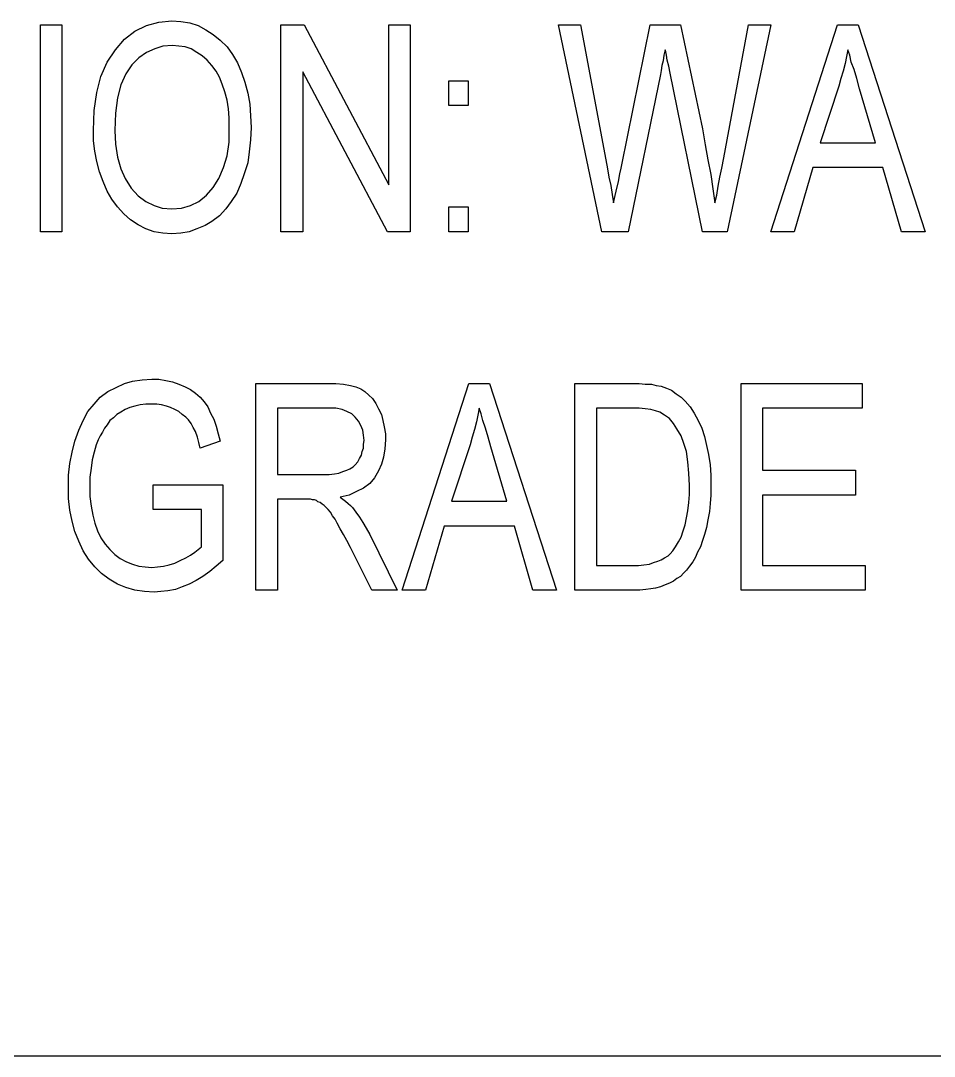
# Model space of a CAD drawing. Header units: metres. Extents: x 13 to 600, y -782 to -15.
# Drawn here: x 168.8 to 248.3, y -781.6 to -691.4 of the extents above; entities that cross this region are included whole.
import ezdxf

# ---------------------------------------------------------------- set-up
doc = ezdxf.new("R2010")
doc.units = ezdxf.units.M

msp = doc.modelspace()

# ---------------------------------------------------------------- linework, layer by layer
for p, q in [((170.46, -709.8), (170.46, -691.8)), ((170.46, -691.8), (172.32, -691.8)), ((172.32, -691.8), (172.32, -709.8)), ((178.68, -692.34), (179.7, -691.86)), ((179.7, -691.86), (180.78, -691.56)), ((180.78, -691.56), (181.92, -691.44)), ((181.92, -691.44), (182.7, -691.5)), ((182.7, -691.5), (183.48, -691.62)), ((183.48, -691.62), (184.2, -691.86)), ((184.2, -691.86), (184.86, -692.22)), ((191.4, -709.8), (191.4, -691.8)), ((191.4, -691.8), (193.44, -691.8)), ((193.44, -691.8), (200.82, -705.72)), ((200.82, -705.72), (200.82, -691.8)), ((200.82, -691.8), (202.68, -691.8)), ((202.68, -691.8), (202.68, -709.8)), ((219.36, -709.8), (215.58, -691.8)), ((215.58, -691.8), (217.5, -691.8)), ((217.5, -691.8), (219.72, -703.56)), ((221.1, -703.98), (223.56, -691.8)), ((223.56, -691.8), (226.2, -691.8)), ((226.2, -691.8), (228.12, -700.86)), ((229.98, -703.38), (232.14, -691.8)), ((234.06, -691.8), (230.28, -709.8)), ((232.14, -691.8), (234.06, -691.8)), ((234.06, -709.8), (239.88, -691.8)), ((239.88, -691.8), (241.68, -691.8)), ((241.68, -691.8), (247.5, -709.8)), ((177.78, -693.06), (178.68, -692.34)), ((184.86, -692.22), (185.52, -692.64)), ((185.52, -692.64), (186.12, -693.12)), ((177, -693.96), (177.78, -693.06)), ((180.42, -693.9), (179.7, -694.2)), ((181.14, -693.66), (180.42, -693.9)), ((181.98, -693.6), (181.14, -693.66)), ((182.52, -693.66), (181.98, -693.6)), ((183.06, -693.72), (182.52, -693.66)), ((183.6, -693.9), (183.06, -693.72)), ((184.08, -694.2), (183.6, -693.9)), ((186.12, -693.12), (186.72, -693.72)), ((186.72, -693.72), (187.2, -694.38)), ((176.28, -695.04), (177, -693.96)), ((179.04, -694.68), (178.44, -695.28)), ((179.7, -694.2), (179.04, -694.68)), ((184.56, -694.5), (184.08, -694.2)), ((184.98, -694.86), (184.56, -694.5)), ((187.2, -694.38), (187.62, -695.1)), ((224.76, -694.44), (224.7, -694.92)), ((224.88, -693.96), (224.76, -694.44)), ((224.94, -694.14), (224.88, -693.96)), ((225, -694.44), (224.94, -694.14)), ((225.06, -694.86), (225, -694.44)), ((240.66, -694.56), (240.54, -695.16)), ((240.78, -693.96), (240.66, -694.56)), ((240.96, -694.44), (240.78, -693.96)), ((241.08, -695.04), (240.96, -694.44)), ((175.74, -696.3), (176.28, -695.04)), ((178.44, -695.28), (177.9, -696.06)), ((185.4, -695.34), (184.98, -694.86)), ((185.76, -695.82), (185.4, -695.34)), ((187.62, -695.1), (187.98, -695.94)), ((224.58, -695.34), (224.52, -695.76)), ((224.7, -694.92), (224.58, -695.34)), ((225.18, -695.4), (225.06, -694.86)), ((225.3, -696), (225.18, -695.4)), ((240.54, -695.16), (240.36, -695.82)), ((241.32, -695.7), (241.08, -695.04)), ((241.56, -696.48), (241.32, -695.7)), ((175.38, -697.68), (175.74, -696.3)), ((177.9, -696.06), (177.48, -697.02)), ((186.06, -696.36), (185.76, -695.82)), ((186.3, -696.96), (186.06, -696.36)), ((187.98, -695.94), (188.28, -696.78)), ((200.7, -709.8), (193.32, -695.88)), ((193.32, -695.88), (193.32, -709.8)), ((224.46, -696.12), (221.64, -709.8)), ((224.52, -695.76), (224.46, -696.12)), ((228.12, -709.8), (225.3, -696)), ((240.18, -696.48), (240, -697.14)), ((240.36, -695.82), (240.18, -696.48)), ((241.8, -697.38), (241.56, -696.48)), ((177.48, -697.02), (177.18, -698.16)), ((186.54, -697.62), (186.3, -696.96)), ((188.28, -696.78), (188.52, -697.74)), ((206.04, -698.82), (206.04, -696.66)), ((206.04, -696.66), (207.72, -696.66)), ((207.72, -696.66), (207.72, -698.82)), ((240, -697.14), (238.38, -702.06)), ((243.18, -702.06), (241.8, -697.38)), ((175.14, -699.24), (175.38, -697.68)), ((177.18, -698.16), (177, -699.48)), ((186.72, -698.34), (186.54, -697.62)), ((186.84, -699.12), (186.72, -698.34)), ((188.52, -697.74), (188.7, -698.7)), ((175.08, -700.98), (175.14, -699.24)), ((186.9, -699.9), (186.84, -699.12)), ((188.7, -698.7), (188.76, -699.72)), ((207.72, -698.82), (206.04, -698.82)), ((177, -699.48), (176.94, -700.98)), ((186.9, -700.74), (186.9, -699.9)), ((188.76, -699.72), (188.82, -700.74)), ((175.08, -701.88), (175.08, -700.98)), ((176.94, -700.98), (177, -702.18)), ((186.9, -702), (186.9, -700.74)), ((188.82, -700.74), (188.76, -701.82)), ((228.12, -700.86), (228.36, -702.24)), ((175.2, -702.78), (175.08, -701.88)), ((186.72, -703.2), (186.9, -702)), ((188.76, -701.82), (188.64, -702.84)), ((175.38, -703.68), (175.2, -702.78)), ((177, -702.18), (177.18, -703.32)), ((188.64, -702.84), (188.52, -703.8)), ((228.36, -702.24), (228.6, -703.56)), ((238.38, -702.06), (243.18, -702.06)), ((175.62, -704.58), (175.38, -703.68)), ((177.18, -703.32), (177.48, -704.34)), ((186.42, -704.22), (186.72, -703.2)), ((188.52, -703.8), (188.22, -704.76)), ((219.72, -703.56), (219.84, -704.34)), ((228.6, -703.56), (228.84, -704.82)), ((229.8, -704.28), (229.98, -703.38)), ((175.92, -705.42), (175.62, -704.58)), ((177.48, -704.34), (177.84, -705.18)), ((186, -705.18), (186.42, -704.22)), ((219.84, -704.34), (219.96, -705.06)), ((220.92, -704.76), (221.04, -704.28)), ((221.04, -704.28), (221.1, -703.98)), ((229.62, -705.06), (229.8, -704.28)), ((237.72, -704.22), (236.1, -709.8)), ((243.84, -704.22), (237.72, -704.22)), ((245.46, -709.8), (243.84, -704.22)), ((176.28, -706.26), (175.92, -705.42)), ((177.84, -705.18), (178.38, -706.02)), ((185.52, -705.96), (186, -705.18)), ((187.92, -705.6), (187.56, -706.44)), ((188.22, -704.76), (187.92, -705.6)), ((219.96, -705.06), (220.14, -705.78)), ((220.62, -706.26), (220.8, -705.42)), ((220.8, -705.42), (220.92, -704.76)), ((228.84, -704.82), (229.02, -706.08)), ((229.5, -705.84), (229.62, -705.06)), ((176.7, -706.98), (176.28, -706.26)), ((178.38, -706.02), (178.98, -706.68)), ((184.92, -706.62), (185.52, -705.96)), ((187.56, -706.44), (187.08, -707.16)), ((220.14, -705.78), (220.26, -706.56)), ((220.38, -707.28), (220.62, -706.26)), ((229.02, -706.08), (229.2, -707.28)), ((229.38, -706.62), (229.5, -705.84)), ((177.18, -707.64), (176.7, -706.98)), ((178.98, -706.68), (179.64, -707.16)), ((179.64, -707.16), (180.36, -707.52)), ((183.54, -707.52), (184.26, -707.16)), ((184.26, -707.16), (184.92, -706.62)), ((187.08, -707.16), (186.6, -707.82)), ((220.26, -706.56), (220.38, -707.28)), ((229.2, -707.28), (229.38, -706.62)), ((177.72, -708.24), (177.18, -707.64)), ((178.32, -708.78), (177.72, -708.24)), ((180.36, -707.52), (181.08, -707.76)), ((181.08, -707.76), (181.92, -707.82)), ((181.92, -707.82), (182.76, -707.76)), ((182.76, -707.76), (183.54, -707.52)), ((186.6, -707.82), (186.06, -708.42)), ((206.04, -709.8), (206.04, -707.64)), ((206.04, -707.64), (207.72, -707.64)), ((207.72, -707.64), (207.72, -709.8)), ((178.98, -709.2), (178.32, -708.78)), ((179.64, -709.56), (178.98, -709.2)), ((185.4, -708.9), (184.8, -709.26)), ((186.06, -708.42), (185.4, -708.9)), ((172.32, -709.8), (170.46, -709.8)), ((180.36, -709.8), (179.64, -709.56)), ((181.14, -709.92), (180.36, -709.8)), ((181.92, -709.98), (181.14, -709.92)), ((182.7, -709.92), (181.92, -709.98)), ((183.42, -709.8), (182.7, -709.92)), ((184.08, -709.56), (183.42, -709.8)), ((184.8, -709.26), (184.08, -709.56)), ((193.32, -709.8), (191.4, -709.8)), ((202.68, -709.8), (200.7, -709.8)), ((207.72, -709.8), (206.04, -709.8)), ((221.64, -709.8), (219.36, -709.8)), ((230.28, -709.8), (228.12, -709.8)), ((236.1, -709.8), (234.06, -709.8)), ((247.5, -709.8), (245.46, -709.8)), ((178.5, -722.82), (179.34, -722.7)), ((179.34, -722.7), (180.18, -722.64)), ((180.18, -722.64), (180.78, -722.64)), ((180.78, -722.64), (181.38, -722.76)), ((181.38, -722.76), (181.98, -722.88)), ((176.34, -723.72), (177.06, -723.36)), ((177.06, -723.36), (177.78, -723)), ((177.78, -723), (178.5, -722.82)), ((181.98, -722.88), (182.52, -723.06)), ((182.52, -723.06), (183.06, -723.3)), ((183.06, -723.3), (183.54, -723.54)), ((183.54, -723.54), (183.96, -723.84)), ((189.24, -741), (189.24, -723)), ((189.24, -723), (195.48, -723)), ((195.48, -723), (196.2, -723)), ((196.2, -723), (196.86, -723.06)), ((196.86, -723.06), (197.46, -723.18)), ((197.46, -723.18), (197.94, -723.3)), ((197.94, -723.3), (198.36, -723.48)), ((198.36, -723.48), (198.72, -723.72)), ((201.96, -741), (207.78, -723)), ((207.78, -723), (209.58, -723)), ((209.58, -723), (215.4, -741)), ((217.02, -741), (217.02, -723)), ((217.02, -723), (221.94, -723)), ((221.94, -723), (222.6, -723)), ((222.6, -723), (223.14, -723.06)), ((223.14, -723.06), (223.68, -723.06)), ((223.68, -723.06), (224.1, -723.18)), ((224.1, -723.18), (224.52, -723.24)), ((224.52, -723.24), (225, -723.42)), ((225, -723.42), (225.42, -723.6)), ((225.42, -723.6), (225.84, -723.9)), ((231.48, -741), (231.48, -723)), ((231.48, -723), (242.04, -723)), ((242.04, -723), (242.04, -725.16)), ((175.14, -724.8), (175.68, -724.2)), ((175.68, -724.2), (176.34, -723.72)), ((183.96, -723.84), (184.38, -724.2)), ((184.38, -724.2), (184.74, -724.62)), ((198.72, -723.72), (199.08, -724.02)), ((199.08, -724.02), (199.38, -724.32)), ((199.38, -724.32), (199.68, -724.74)), ((225.84, -723.9), (226.26, -724.2)), ((226.26, -724.2), (226.62, -724.56)), ((226.62, -724.56), (227.04, -725.04)), ((174.18, -726.24), (174.6, -725.46)), ((174.6, -725.46), (175.14, -724.8)), ((177.84, -725.28), (177.48, -725.52)), ((178.26, -725.1), (177.84, -725.28)), ((178.68, -724.98), (178.26, -725.1)), ((179.16, -724.86), (178.68, -724.98)), ((179.64, -724.8), (179.16, -724.86)), ((180.12, -724.8), (179.64, -724.8)), ((180.6, -724.8), (180.12, -724.8)), ((181.02, -724.86), (180.6, -724.8)), ((181.44, -724.98), (181.02, -724.86)), ((181.8, -725.1), (181.44, -724.98)), ((182.16, -725.28), (181.8, -725.1)), ((182.52, -725.46), (182.16, -725.28)), ((182.82, -725.7), (182.52, -725.46)), ((184.74, -724.62), (185.04, -725.04)), ((185.04, -725.04), (185.28, -725.58)), ((195.6, -725.16), (191.1, -725.16)), ((191.1, -725.16), (191.1, -730.92)), ((196.2, -725.16), (195.6, -725.16)), ((196.74, -725.28), (196.2, -725.16)), ((197.16, -725.46), (196.74, -725.28)), ((197.58, -725.64), (197.16, -725.46)), ((199.68, -724.74), (199.92, -725.22)), ((199.92, -725.22), (200.16, -725.7)), ((208.68, -725.16), (208.56, -725.76)), ((208.86, -725.64), (208.68, -725.16)), ((221.94, -725.16), (218.88, -725.16)), ((218.88, -725.16), (218.88, -738.84)), ((222.6, -725.16), (221.94, -725.16)), ((223.14, -725.22), (222.6, -725.16)), ((223.62, -725.28), (223.14, -725.22)), ((224.04, -725.4), (223.62, -725.28)), ((224.4, -725.52), (224.04, -725.4)), ((227.04, -725.04), (227.4, -725.58)), ((242.04, -725.16), (233.34, -725.16)), ((233.34, -725.16), (233.34, -730.56)), ((173.82, -727.08), (174.18, -726.24)), ((176.52, -726.24), (176.28, -726.6)), ((176.82, -726), (176.52, -726.24)), ((177.12, -725.7), (176.82, -726)), ((177.48, -725.52), (177.12, -725.7)), ((183.12, -725.94), (182.82, -725.7)), ((183.36, -726.18), (183.12, -725.94)), ((183.6, -726.48), (183.36, -726.18)), ((185.28, -725.58), (185.58, -726.12)), ((185.58, -726.12), (185.76, -726.72)), ((197.88, -725.94), (197.58, -725.64)), ((198.18, -726.3), (197.88, -725.94)), ((198.36, -726.66), (198.18, -726.3)), ((200.16, -725.7), (200.28, -726.24)), ((200.28, -726.24), (200.4, -726.78)), ((208.44, -726.36), (208.26, -727.02)), ((208.56, -725.76), (208.44, -726.36)), ((208.98, -726.24), (208.86, -725.64)), ((209.22, -726.9), (208.98, -726.24)), ((224.82, -725.76), (224.4, -725.52)), ((225.24, -726.06), (224.82, -725.76)), ((225.6, -726.48), (225.24, -726.06)), ((227.4, -725.58), (227.76, -726.24)), ((227.76, -726.24), (228.06, -726.9)), ((173.46, -728.04), (173.82, -727.08)), ((175.86, -727.26), (175.68, -727.56)), ((176.04, -726.9), (175.86, -727.26)), ((176.28, -726.6), (176.04, -726.9)), ((183.78, -726.84), (183.6, -726.48)), ((183.96, -727.2), (183.78, -726.84)), ((184.14, -727.68), (183.96, -727.2)), ((185.76, -726.72), (185.94, -727.38)), ((198.54, -727.08), (198.36, -726.66)), ((198.6, -727.5), (198.54, -727.08)), ((200.4, -726.78), (200.52, -727.38)), ((208.26, -727.02), (208.08, -727.68)), ((209.46, -727.68), (209.22, -726.9)), ((225.9, -726.96), (225.6, -726.48)), ((226.26, -727.56), (225.9, -726.96)), ((228.06, -726.9), (228.3, -727.62)), ((173.22, -729), (173.46, -728.04)), ((175.5, -727.92), (175.32, -728.34)), ((175.68, -727.56), (175.5, -727.92)), ((184.26, -728.16), (184.14, -727.68)), ((184.38, -728.64), (184.26, -728.16)), ((186.12, -728.04), (184.38, -728.64)), ((185.94, -727.38), (186.12, -728.04)), ((198.66, -727.98), (198.6, -727.5)), ((198.6, -728.28), (198.66, -727.98)), ((200.52, -727.92), (200.46, -728.7)), ((200.52, -727.38), (200.52, -727.92)), ((208.08, -727.68), (207.9, -728.34)), ((209.7, -728.52), (209.46, -727.68)), ((226.5, -728.22), (226.26, -727.56)), ((228.3, -727.62), (228.48, -728.4)), ((173.04, -729.96), (173.22, -729)), ((175.14, -729), (174.96, -729.66)), ((175.32, -728.34), (175.14, -729)), ((198.42, -729.24), (198.48, -728.94)), ((198.48, -728.94), (198.6, -728.64)), ((198.6, -728.64), (198.6, -728.28)), ((200.46, -728.7), (200.34, -729.42)), ((207.9, -728.34), (206.28, -733.26)), ((211.08, -733.26), (209.7, -728.52)), ((226.74, -728.94), (226.5, -728.22)), ((226.86, -729.84), (226.74, -728.94)), ((228.48, -728.4), (228.66, -729.18)), ((172.92, -730.98), (173.04, -729.96)), ((174.96, -729.66), (174.9, -730.38)), ((197.88, -730.08), (198.12, -729.84)), ((198.12, -729.84), (198.24, -729.54)), ((198.24, -729.54), (198.42, -729.24)), ((200.34, -729.42), (200.16, -730.02)), ((226.92, -730.8), (226.86, -729.84)), ((228.66, -729.18), (228.78, -730.08)), ((174.9, -730.38), (174.78, -731.16)), ((195.6, -730.92), (196.08, -730.86)), ((196.08, -730.86), (196.44, -730.8)), ((196.44, -730.8), (196.8, -730.68)), ((196.8, -730.68), (197.16, -730.56)), ((197.16, -730.56), (197.4, -730.44)), ((197.4, -730.44), (197.7, -730.26)), ((197.7, -730.26), (197.88, -730.08)), ((199.92, -730.62), (199.56, -731.22)), ((200.16, -730.02), (199.92, -730.62)), ((226.98, -731.88), (226.92, -730.8)), ((228.78, -730.08), (228.84, -730.98)), ((233.34, -730.56), (241.44, -730.56)), ((241.44, -730.56), (241.44, -732.72)), ((172.92, -732), (172.92, -730.98)), ((174.78, -731.16), (174.78, -731.88)), ((191.1, -730.92), (195.12, -730.92)), ((195.12, -730.92), (195.6, -730.92)), ((199.14, -731.7), (198.6, -732.12)), ((199.56, -731.22), (199.14, -731.7)), ((228.84, -730.98), (228.84, -731.88)), ((172.92, -733.02), (172.92, -732)), ((174.78, -731.88), (174.78, -732.84)), ((180.3, -733.98), (180.3, -731.82)), ((180.3, -731.82), (186.36, -731.82)), ((186.36, -731.82), (186.36, -738.42)), ((198, -732.42), (197.34, -732.72)), ((198.6, -732.12), (198, -732.42)), ((226.92, -733.38), (226.98, -732.66)), ((226.98, -732.66), (226.98, -731.88)), ((228.84, -731.88), (228.84, -732.72)), ((173.04, -734.04), (172.92, -733.02)), ((174.78, -732.84), (174.9, -733.68)), ((193.26, -733.08), (191.1, -733.08)), ((191.1, -733.08), (191.1, -741)), ((193.56, -733.08), (193.26, -733.08)), ((193.8, -733.08), (193.56, -733.08)), ((193.98, -733.08), (193.8, -733.08)), ((194.16, -733.14), (193.98, -733.08)), ((194.34, -733.14), (194.16, -733.14)), ((194.52, -733.2), (194.34, -733.14)), ((194.64, -733.32), (194.52, -733.2)), ((194.82, -733.38), (194.64, -733.32)), ((195, -733.5), (194.82, -733.38)), ((195.18, -733.62), (195, -733.5)), ((197.34, -732.72), (196.56, -732.9)), ((196.56, -732.9), (196.8, -733.08)), ((196.8, -733.08), (197.04, -733.26)), ((197.04, -733.26), (197.28, -733.44)), ((197.28, -733.44), (197.46, -733.62)), ((206.28, -733.26), (211.08, -733.26)), ((226.86, -734.1), (226.92, -733.38)), ((228.78, -733.44), (228.72, -734.16)), ((228.84, -732.72), (228.78, -733.44)), ((241.44, -732.72), (233.34, -732.72)), ((233.34, -732.72), (233.34, -738.84)), ((173.22, -735), (173.04, -734.04)), ((174.9, -733.68), (175.02, -734.46)), ((175.02, -734.46), (175.2, -735.18)), ((184.5, -733.98), (180.3, -733.98)), ((184.5, -737.22), (184.5, -733.98)), ((195.36, -733.8), (195.18, -733.62)), ((195.54, -733.98), (195.36, -733.8)), ((195.72, -734.22), (195.54, -733.98)), ((195.9, -734.52), (195.72, -734.22)), ((197.46, -733.62), (197.64, -733.8)), ((197.64, -733.8), (197.94, -734.22)), ((197.94, -734.22), (198.24, -734.64)), ((226.74, -734.7), (226.86, -734.1)), ((228.72, -734.16), (228.6, -734.88)), ((173.46, -735.9), (173.22, -735)), ((175.2, -735.18), (175.44, -735.84)), ((196.14, -734.82), (195.9, -734.52)), ((196.32, -735.18), (196.14, -734.82)), ((196.56, -735.66), (196.32, -735.18)), ((198.24, -734.64), (198.54, -735.12)), ((198.54, -735.12), (198.84, -735.6)), ((226.44, -735.84), (226.62, -735.3)), ((226.62, -735.3), (226.74, -734.7)), ((228.6, -734.88), (228.48, -735.54)), ((173.82, -736.74), (173.46, -735.9)), ((175.44, -735.84), (175.74, -736.44)), ((196.86, -736.14), (196.56, -735.66)), ((197.16, -736.68), (196.86, -736.14)), ((198.84, -735.6), (199.14, -736.14)), ((199.14, -736.14), (201.54, -741)), ((205.62, -735.42), (204, -741)), ((211.74, -735.42), (205.62, -735.42)), ((213.36, -741), (211.74, -735.42)), ((226.26, -736.38), (226.44, -735.84)), ((228.3, -736.14), (228.12, -736.68)), ((228.48, -735.54), (228.3, -736.14)), ((174.18, -737.58), (173.82, -736.74)), ((175.74, -736.44), (176.1, -736.98)), ((176.1, -736.98), (176.52, -737.46)), ((197.46, -737.28), (197.16, -736.68)), ((225.78, -737.22), (226.02, -736.8)), ((226.02, -736.8), (226.26, -736.38)), ((228.12, -736.68), (227.94, -737.22)), ((174.66, -738.3), (174.18, -737.58)), ((176.52, -737.46), (176.94, -737.88)), ((176.94, -737.88), (177.42, -738.24)), ((183.12, -738.18), (183.54, -737.94)), ((183.54, -737.94), (183.9, -737.7)), ((183.9, -737.7), (184.2, -737.46)), ((184.2, -737.46), (184.5, -737.22)), ((199.32, -741), (197.46, -737.28)), ((224.82, -738.18), (225.12, -738)), ((225.12, -738), (225.3, -737.82)), ((225.3, -737.82), (225.54, -737.58)), ((225.54, -737.58), (225.78, -737.22)), ((227.7, -737.7), (227.52, -738.12)), ((227.94, -737.22), (227.7, -737.7)), ((175.2, -738.96), (174.66, -738.3)), ((175.8, -739.56), (175.2, -738.96)), ((177.42, -738.24), (177.96, -738.54)), ((177.96, -738.54), (178.5, -738.72)), ((178.5, -738.72), (179.04, -738.9)), ((179.04, -738.9), (179.58, -738.96)), ((179.58, -738.96), (180.18, -739.02)), ((180.18, -739.02), (180.66, -738.96)), ((180.66, -738.96), (181.2, -738.9)), ((181.2, -738.9), (181.68, -738.78)), ((181.68, -738.78), (182.16, -738.66)), ((182.16, -738.66), (182.64, -738.42)), ((182.64, -738.42), (183.12, -738.18)), ((185.76, -738.9), (185.22, -739.38)), ((186.36, -738.42), (185.76, -738.9)), ((218.88, -738.84), (222, -738.84)), ((222, -738.84), (222.54, -738.84)), ((222.54, -738.84), (223.02, -738.78)), ((223.02, -738.78), (223.5, -738.72)), ((223.5, -738.72), (223.86, -738.6)), ((223.86, -738.6), (224.22, -738.48)), ((224.22, -738.48), (224.52, -738.36)), ((224.52, -738.36), (224.82, -738.18)), ((226.98, -738.9), (226.74, -739.26)), ((227.28, -738.54), (226.98, -738.9)), ((227.52, -738.12), (227.28, -738.54)), ((233.34, -738.84), (242.28, -738.84)), ((242.28, -738.84), (242.28, -741)), ((176.46, -740.04), (175.8, -739.56)), ((184.62, -739.8), (184.02, -740.16)), ((185.22, -739.38), (184.62, -739.8)), ((226.2, -739.8), (225.9, -739.98)), ((226.5, -739.5), (226.2, -739.8)), ((226.74, -739.26), (226.5, -739.5)), ((177.18, -740.46), (176.46, -740.04)), ((177.9, -740.76), (177.18, -740.46)), ((178.68, -741), (177.9, -740.76)), ((182.82, -740.7), (182.22, -740.94)), ((183.42, -740.46), (182.82, -740.7)), ((184.02, -740.16), (183.42, -740.46)), ((224.46, -740.7), (224.04, -740.82)), ((224.88, -740.52), (224.46, -740.7)), ((225.24, -740.4), (224.88, -740.52)), ((225.6, -740.22), (225.24, -740.4)), ((225.9, -739.98), (225.6, -740.22)), ((179.52, -741.12), (178.68, -741)), ((180.36, -741.18), (179.52, -741.12)), ((180.96, -741.12), (180.36, -741.18)), ((181.56, -741.06), (180.96, -741.12)), ((182.22, -740.94), (181.56, -741.06)), ((191.1, -741), (189.24, -741)), ((201.54, -741), (199.32, -741)), ((204, -741), (201.96, -741)), ((215.4, -741), (213.36, -741)), ((222.18, -741), (217.02, -741)), ((222.66, -741), (222.18, -741)), ((223.2, -740.94), (222.66, -741)), ((223.62, -740.88), (223.2, -740.94)), ((224.04, -740.82), (223.62, -740.88)), ((242.28, -741), (231.48, -741)), ((573.3, -781.56), (40.26, -781.56))]:
    msp.add_line(p, q)

doc.saveas('drawing.dxf')
